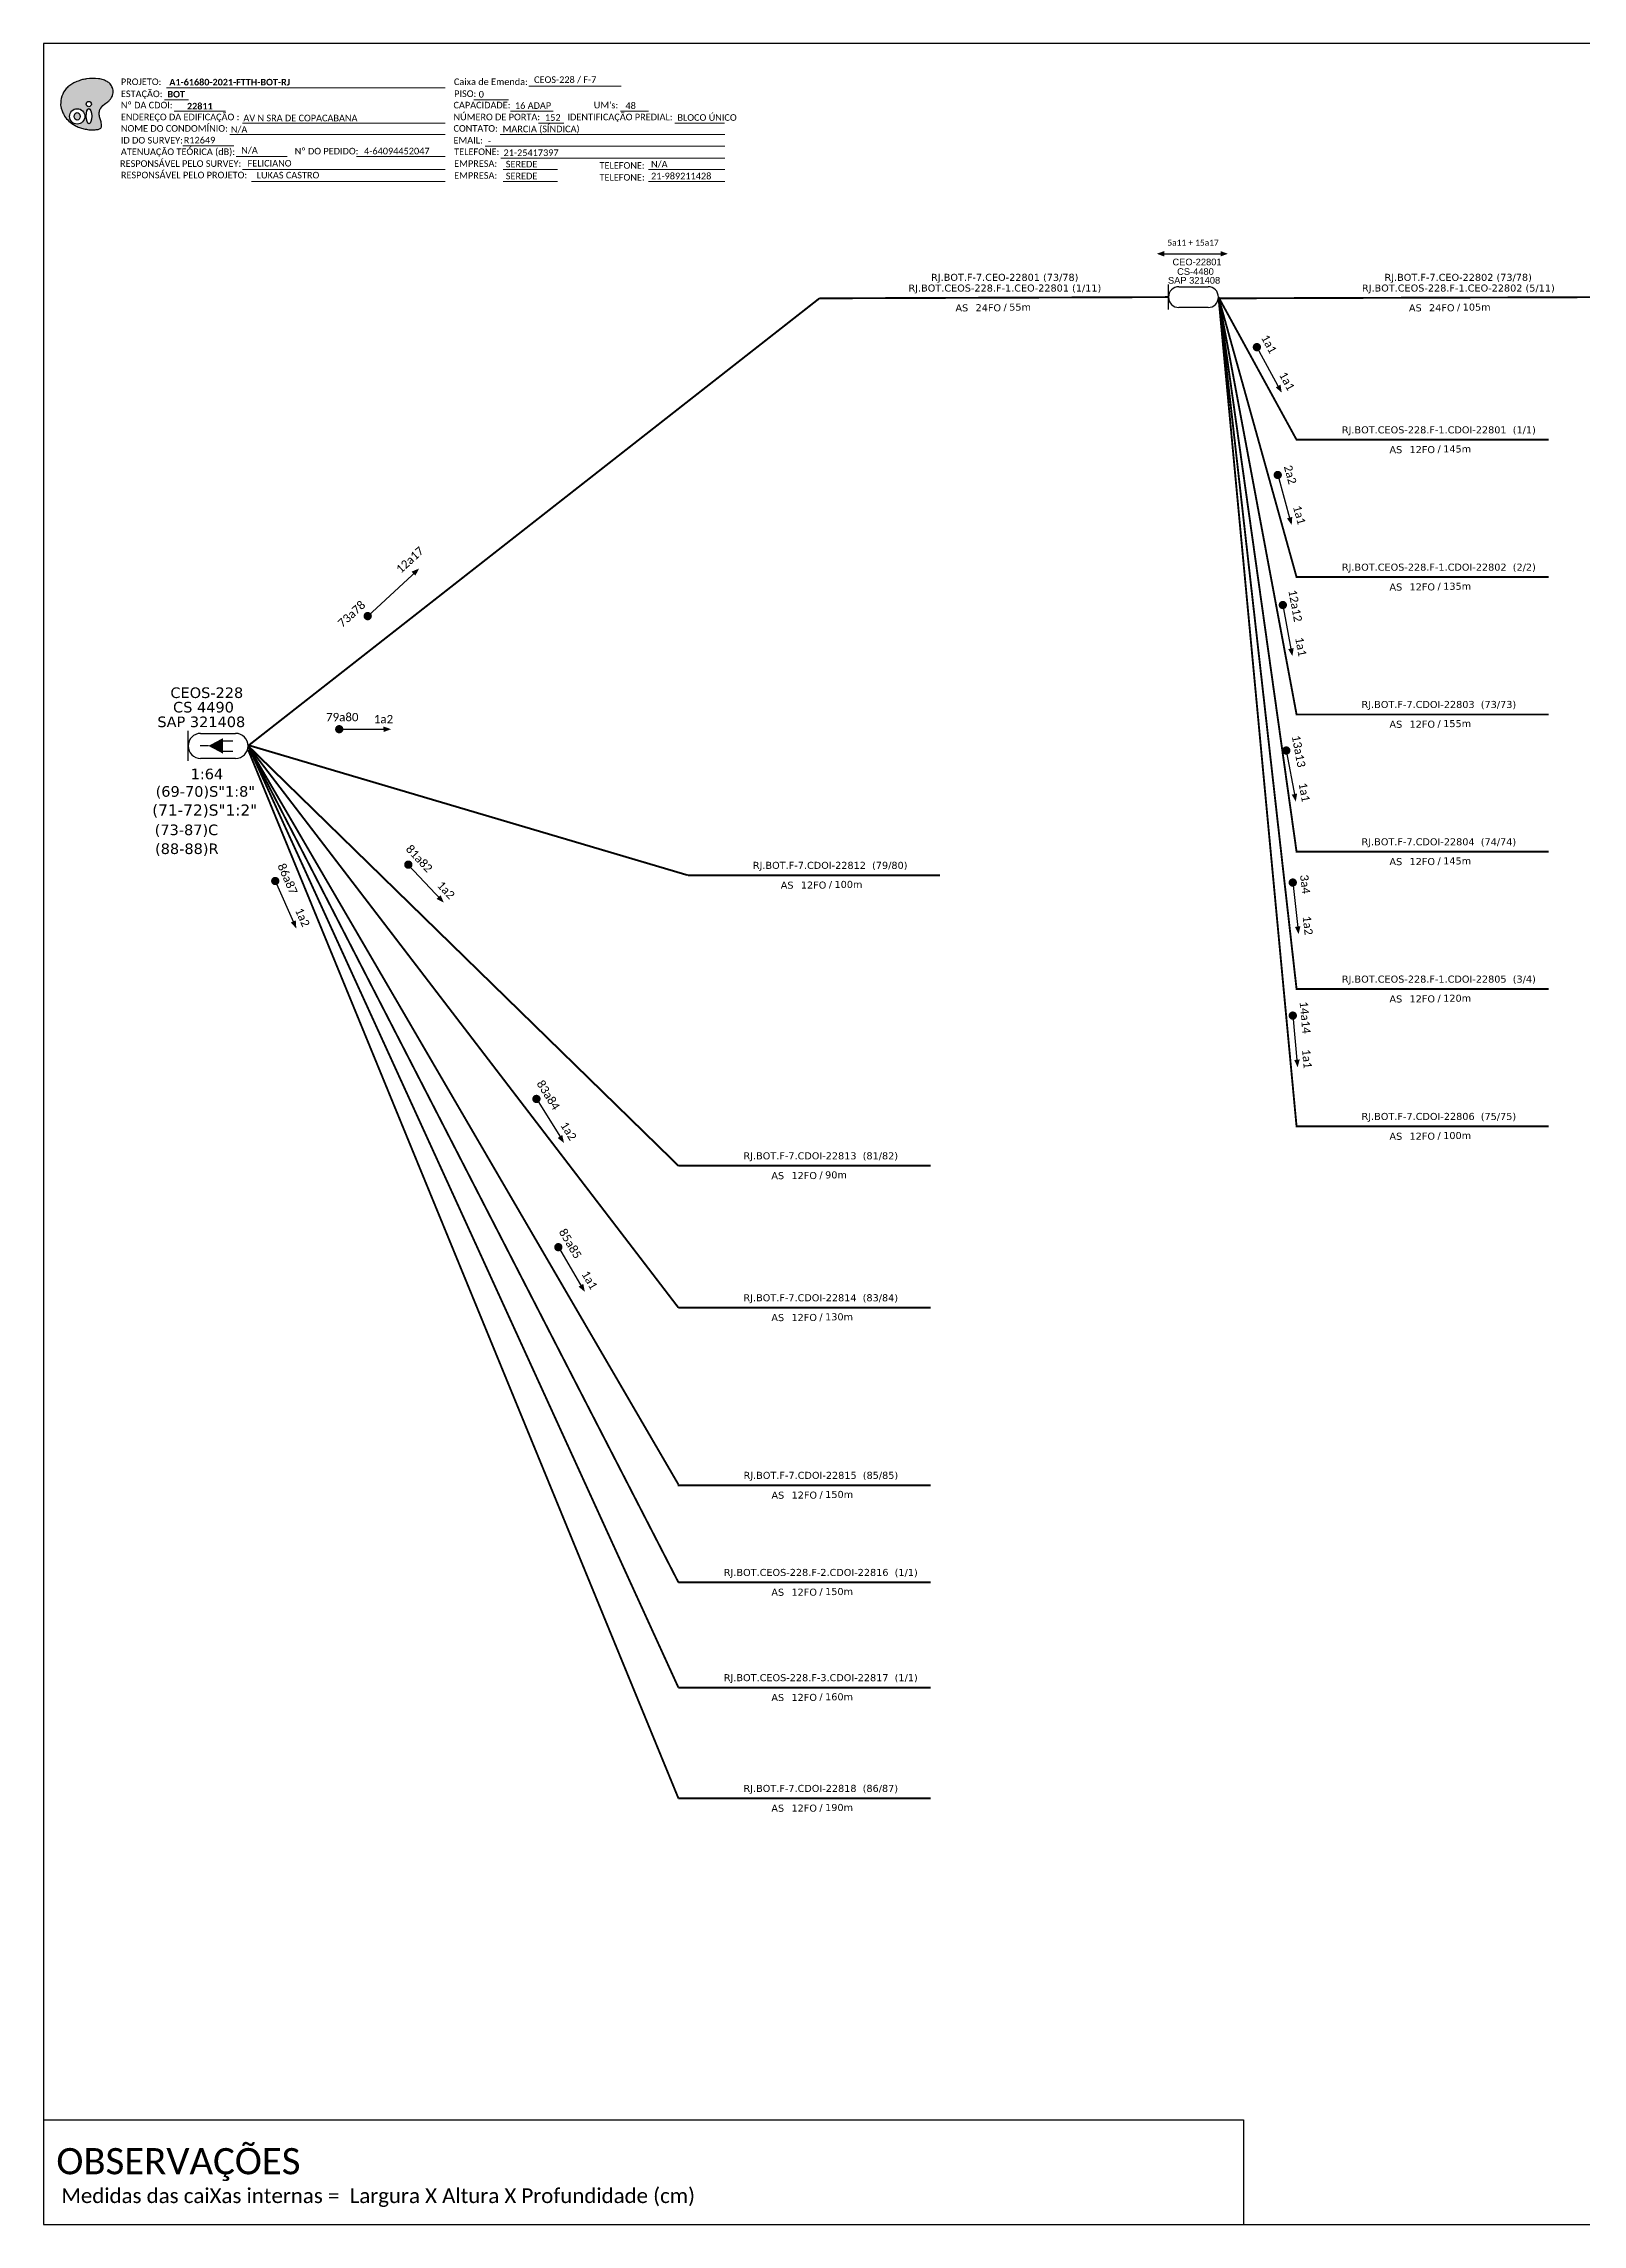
# Model space of a CAD drawing. Extents: x -89 to 1632, y 705 to 1299.
# Drawn here: x -89 to 330, y 705 to 1299 of the extents above; entities that cross this region are included whole.
import ezdxf
from ezdxf.enums import TextEntityAlignment as Align

# ---------------------------------------------------------------- set-up
doc = ezdxf.new("R2010")
doc.units = 0
for name, color, linetype, lineweight in [("20.0-LEGENDA DOS CDO'S", 1, 'Continuous', 0), ('20.2-CDO_POSTE', 1, 'Continuous', 5), ('40.1-ETIQUETAS', 1, 'Continuous', 20)]:
    doc.layers.add(name, color=color, linetype=linetype, lineweight=lineweight)
for name, color, linetype in [('20.4-CEOS', 1, 'Continuous'), ('CAP a instalar', 1, 'Continuous'), ('CD a instalar', 1, 'Continuous'), ('SETA', 7, 'Continuous')]:
    doc.layers.add(name, color=color, linetype=linetype)
doc.styles.add('ARIAL', font='arial.ttf')
doc.styles.add('siredit', font='verdana.ttf')
doc.styles.get("Standard").update_dxf_attribs({"font": 'arial.ttf'})
doc.styles.add('WMF-Calibri0', font='CALIBRI.TTF')
doc.styles.add('WMF-Calibri1', font='CALIBRIB.TTF')
doc.linetypes.add('FENCELINE1', pattern='A,0.25,-0.1,[133,ltypeshp.shx,S=0.1,R=0,X=-0.1,Y=0],-0.1,1', length=1.45)

# ---------------------------------------------------------------- blocks, each defined once
blk = doc.blocks.new('OI')
h = blk.add_hatch(color=40)
edge = h.paths.add_edge_path()
edge.add_spline(control_points=[(4.35, -0.67), (3.92, -0.99), (3.26, -1.5), (2.81, -2.59), (2.9, -3.5), (3.06, -4.27), (3.31, -4.85), (3.37, -5.39), (3.4, -5.88), (3.2, -6.4), (2.54, -6.61), (1.65, -6.63), (0.55, -6.67), (-0.56, -6.42), (-1.61, -6.14), (-2.77, -5.61), (-3.92, -4.77), (-4.89, -3.7), (-5.34, -2.65), (-5.6, -1.94), (-5.85, -0.96), (-5.71, 0.47), (-5.1, 2.02), (-4.14, 3.02), (-3.3, 3.61), (-2.37, 4.16), (-1.36, 4.44), (-0.56, 4.7), (0.79, 4.85), (2.24, 4.97), (3.79, 4.57), (4.67, 4.21), (5.44, 3.65), (5.76, 2.99), (6.03, 2.21), (6.01, 1.46), (5.72, 0.64), (5.31, 0.08), (4.88, -0.38), (4.51, -0.55), (4.35, -0.67)], knot_values=[0, 0, 0, 0, 1.60434, 2.417191, 3.427595, 4.282808, 4.776746, 5.304182, 5.888771, 6.258406, 6.858137, 7.79129, 8.986195, 10.124242, 11.187857, 12.242908, 13.953784, 15.414161, 16.515391, 17.349188, 17.675853, 19.552021, 21.515531, 22.568638, 23.63245, 24.621084, 25.782718, 26.745347, 27.142653, 29.870543, 31.004649, 31.921532, 32.709589, 33.801391, 34.042471, 35.192333, 35.971461, 36.628871, 37.254359, 37.836911, 37.836911, 37.836911, 37.836911], degree=3, periodic=0)
h.paths.add_polyline_path([(1.13, -0.87, -1), (-0.04, -0.87, -1)], flags=16)
edge = h.paths.add_edge_path(flags=16)
edge.add_ellipse((0.56, -3.59), major_axis=(-0.02, 1.71), ratio=0.361305, start_angle=0, end_angle=360)
h.paths.add_polyline_path([(-0.36, -3.62, -1), (-3.8, -3.62, -1)], flags=16)
edge = h.paths.add_edge_path(flags=0)
edge.add_ellipse((-2.08, -3.62), major_axis=(0, 0.885), ratio=0.758294, start_angle=0, end_angle=360)
at = {"color": 40}
for centre, radius in [((-2.08, -3.62), 1.72), ((0.54, -0.87), 0.587)]:
    blk.add_circle(centre, radius, dxfattribs=at)
blk.add_ellipse((-2.08, -3.62), major_axis=(0, 0.885), ratio=0.758294, start_param=-3.141592653589792, end_param=3.141592653589792, dxfattribs=at)
blk.add_ellipse((0.56, -3.59), major_axis=(-0.02, 1.71), ratio=0.361305, dxfattribs=at)
at = {"color": 40, "start_tangent": (-0.800898, -0.598801), "end_tangent": (-0.800898, -0.598801)}
blk.add_spline([(4.35, -0.67), (3.2, -1.78), (2.9, -2.54), (2.92, -3.55), (3.12, -4.38), (3.28, -4.85), (3.37, -5.37), (3.35, -5.95), (3.2, -6.29), (2.66, -6.55), (1.73, -6.63), (0.54, -6.62), (-0.58, -6.41), (-1.6, -6.11), (-2.56, -5.67), (-3.95, -4.67), (-4.89, -3.56), (-5.37, -2.56), (-5.64, -1.78), (-5.72, -1.46), (-5.63, 0.42), (-4.84, 2.22), (-4.13, 2.99), (-3.27, 3.62), (-2.4, 4.09), (-1.3, 4.47), (-0.37, 4.72), (0.02, 4.77), (2.75, 4.8), (3.85, 4.53), (4.69, 4.16), (5.31, 3.68), (5.85, 2.73), (5.93, 2.5), (5.94, 1.35), (5.67, 0.62), (5.29, 0.08), (4.84, -0.36), (4.35, -0.67)], degree=3, dxfattribs=at)
blk = doc.blocks.new('CARIMBO')
at = {"color": 7, "lineweight": 0}
for points in [[(35.66, -16.79), (111.64, -16.79)], [(134.48, -16.3), (159.61, -16.3)], [(35.15, -20.06), (41.7, -20.06)], [(37.81, -23.14), (51.75, -23.14)], [(119.43, -20.02), (128.92, -20.02)], [(129.48, -23.14), (141.1, -23.14)], [(159.42, -23.14), (167.09, -23.14)], [(52.97, -29.48), (111.64, -29.48)], [(56.38, -26.37), (111.64, -26.37)], [(126.6, -29.48), (187.83, -29.48)], [(137.07, -26.37), (144.01, -26.37)], [(174.24, -26.37), (187.8, -26.37)], [(40.13, -32.55), (54.07, -32.55)], [(54.67, -35.52), (68.61, -35.52)], [(122.56, -32.72), (187.83, -32.72)], [(56.38, -39.07), (111.64, -39.07)], [(126.84, -35.96), (187.83, -35.96)], [(127.45, -39.07), (142.25, -39.07)], [(167.06, -39.07), (187.83, -39.07)], [(58.87, -42.31), (111.64, -42.31)], [(127.45, -42.31), (142.25, -42.31)], [(167.06, -42.31), (187.83, -42.31)]]:
    blk.add_lwpolyline(points, dxfattribs=at)
at = {"color": 7, "xscale": 1.213923925163967, "yscale": 1.213923925163967, "zscale": 1.213923925163967, "rotation": 0.1532896023949059}
blk.add_blockref('OI', (13.86, -20.16), dxfattribs=at)
at = {"color": 7, "lineweight": 0, "style": 'WMF-Calibri0'}
for s, height, p in [('PROJETO:', 1.793, (23.26, -16.04)), ('ESTAÇÃO:', 1.793, (23.26, -19.32)), ('Caixa de Emenda:', 1.7927, (114.02, -16.04)), ('PISO:', 1.793, (114.09, -19.28)), ('ENDEREÇO DA EDIFICAÇÃO :', 1.7927, (23.26, -25.63)), ('Nº DA CDOI:', 1.7927, (23.26, -22.39)), ('CAPACIDADE:', 1.7927, (113.91, -22.39)), ('NÚMERO DE PORTA:', 1.7927, (113.91, -25.63)), ('IDENTIFICAÇÃO PREDIAL:', 1.7927, (144.99, -25.63)), ("UM's:", 1.793, (152.15, -22.39)), ('NOME DO CONDOMÍNIO:', 1.7927, (23.26, -28.74)), ('CONTATO:', 1.793, (113.91, -28.74)), ('ATENUAÇÃO TEÓRICA (dB):', 1.7927, (23.26, -35.09)), ('ID DO SURVEY:', 1.7927, (23.26, -31.97)), ('EMAIL:', 1.793, (113.91, -31.97)), ('TELEFONE:', 1.793, (114.09, -35.09)), ('RESPONSÁVEL PELO SURVEY:', 1.7927, (23.02, -38.32)), ('RESPONSÁVEL PELO PROJETO:', 1.7927, (23.26, -41.44)), ('EMPRESA:', 1.793, (114.09, -38.32)), ('EMPRESA:', 1.793, (114.09, -41.56)), ('TELEFONE:', 1.793, (153.7, -38.83)), ('TELEFONE:', 1.793, (153.7, -42.06))]:
    blk.add_text(s, height=height, dxfattribs=at).set_placement(p)
at = {"color": 7, "lineweight": 0, "flags": 8}
for tag, p, style in [('EST', (35.94, -19.41), 'WMF-Calibri1'), ('PROJ', (36.46, -16.13), 'WMF-Calibri1'), ('PISO_PTR', (120.78, -19.42), 'WMF-Calibri0'), ('CEOS-XX', (135.87, -15.46), 'WMF-Calibri0'), ('CAPAC.', (130.66, -22.52), 'WMF-Calibri0'), ("UC'S", (160.78, -22.54), 'WMF-Calibri0'), ('NOME_DO_COND.', (53.23, -29.02), 'WMF-Calibri0'), ('LOGRADOURO', (56.65, -25.91), 'WMF-Calibri0'), ('NOME_DO_CONTATO', (127.3, -28.89), 'WMF-Calibri0'), ('N°', (138.85, -25.77), 'WMF-Calibri0'), ('N°PREDIO', (174.94, -25.77), 'WMF-Calibri0'), ('_ID_', (40.39, -31.94), 'WMF-Calibri0'), ('O_POTEN', (56.06, -34.68), 'WMF-Calibri0'), ('EMAIL', (123.26, -32.12), 'WMF-Calibri0'), ('TELEFONE', (127.55, -35.36), 'WMF-Calibri0'), ('RES_SURVEY', (57.78, -38.23), 'WMF-Calibri0'), ('RES_PROJ', (60.27, -41.47), 'WMF-Calibri0'), ('EMP_RESP_SURVEY', (128.16, -38.47), 'WMF-Calibri0'), ('EMP_RESP_PROJ', (128.16, -41.71), 'WMF-Calibri0'), ('CONT_RESP_SURVEY', (167.76, -38.47), 'WMF-Calibri0'), ('CONT_RESP_PROJ', (167.76, -41.71), 'WMF-Calibri0')]:
    blk.add_attdef(tag, p, '', height=1.79, dxfattribs=dict(at, style=style))
at = {"color": 7, "lineweight": 0, "style": 'WMF-Calibri1', "flags": 8}
blk.add_attdef("N° CDO'S", text='', height=1.79, dxfattribs=at).set_placement((44.78, -22.68), align=Align.CENTER)
blk = doc.blocks.new('ETIQUETA_RS5F')
at = {"layer": '40.1-ETIQUETAS', "color": 0, "style": 'siredit'}
blk.add_text('/', height=1.5, dxfattribs=at).set_placement((1.58, -1.95), align=Align.MIDDLE_RIGHT)
for tag, p in [('ETIQUETA_R_PRIMARIA', (1.21, 4.1)), ('ETIQUETA_R_SECUNDARIA', (1.21, 2.1)), ('F_ATIVAS/F_MORTAS', (1.14, -4.24))]:
    blk.add_attdef(tag, text='', height=1.5, dxfattribs=at).set_placement(p, align=Align.MIDDLE_CENTER)
for tag, p in [('TIPO_CABO', (-6.58, -2.12)), ('CAP_CABO', (0.4, -2.09))]:
    blk.add_attdef(tag, text='', height=1.5, dxfattribs=at).set_placement(p, align=Align.MIDDLE_RIGHT)
blk.add_attdef('METROS', text='', height=1.5, dxfattribs=at).set_placement((2.14, -1.95), align=Align.MIDDLE_LEFT)
for tag, p in [('FUSÃO_1', (0.85, -8.39)), ('FUSÃO_2', (0.85, -10.6)), ('FUSÃO_3', (0.85, -12.93)), ('FUSÃO_4', (0.85, -15.14)), ('FUSÃO_5', (0.85, -17.16))]:
    blk.add_attdef(tag, text='', height=1.5, dxfattribs=at).set_placement(p, align=Align.CENTER)
blk = doc.blocks.new('CEOS_RP_CT_DRT')
at = {"layer": '20.4-CEOS', "color": 0}
for p, q in [((-4.54, 1.19), (-1.19, 1.19)), ((-1.19, -1.19), (-4.54, -1.19))]:
    blk.add_line(p, q, dxfattribs=at)
for points in [[(-5.73, -1.43), (-5.73, 1.44)], [(-3.79, 0), (-4.59, 0)], [(-2.47, 0.48), (-1.45, 0.48)], [(-2.47, -0.52), (-1.45, -0.52)]]:
    blk.add_lwpolyline(points, dxfattribs=at)
blk.add_lwpolyline([(-3.79, 0, 0, 1.47, 0), (-2.41, 0, 1.47, 1.47, 0)], format="xyseb", dxfattribs=at)
for centre, start, end in [((-4.54, 0), 90, 270), ((-1.19, 0), 270, 90)]:
    blk.add_arc(centre, 1.19, start, end, dxfattribs=at)
at = {"layer": '20.4-CEOS', "color": 7, "style": 'siredit'}
for tag, p in [('Nº_DA_CEOS', (-2.86, 5.6)), ('LOCAL', (-2.86, 4.24)), ('SAP', (-2.86, 2.78)), ('RACIO_SPLITAGEM', (-2.86, -1.88)), ('FIBRAS_SPLITTER', (-2.86, -3.58)), ('FIBRAS_TOP_C', (-2.86, -5.08)), ('RESERVA_FINAIS', (-2.86, -6.39))]:
    blk.add_attdef(tag, text='', height=1.01, dxfattribs=at).set_placement(p, align=Align.TOP_CENTER)
blk = doc.blocks.new('*U83')
at = {"layer": '20.4-CEOS', "color": 7, "style": 'siredit'}
blk.add_attdef('FIBRAS_SPLITTER', (0, 0), '', height=1.01, dxfattribs=at)
for tag, p, flags in [('ID_ATIVIDADE', (0, -1.48), 3), ('FATOR', (0, -2.79), 1), ('QTDE', (0, -4.11), 1), ('FID', (0, -5.42), 1)]:
    blk.add_attdef(tag, p, '', height=1.01, dxfattribs=dict(at, flags=flags))
blk = doc.blocks.new('CDOE-TEXTO PADRÃO')
at = {"layer": "20.0-LEGENDA DOS CDO'S", "color": 0, "style": 'ARIAL'}
for tag, p in [('CDO_N', (0.49, 7.39)), ('CORDOALHA', (0.5, 4.33)), ('SAP', (0.51, 1.67)), ('SPLITER_1', (0.59, -0.91)), ('SPLITER_2', (0.6, -3.55)), ('(XX-XX_F)S', (0.54, -8.29)), ('(XX-XX_L)S', (0.55, -10.83)), ('UMS', (0.55, -13.15))]:
    blk.add_attdef(tag, p, '', height=1.7, rotation=0.118, dxfattribs=at)
blk.add_attdef('FIBRAS_UTILIZADAS', text='', height=1.7, rotation=0.118, dxfattribs=at).set_placement((19.77, 7.43), align=Align.CENTER)
blk = doc.blocks.new('CEO')
at = {"layer": '20.4-CEOS', "color": 0}
for p, q in [((33949.46, 58973.81), (33949.46, 58980.64)), ((33952.29, 58980.06), (33960.24, 58980.06)), ((33960.24, 58974.39), (33952.29, 58974.39))]:
    blk.add_line(p, q, dxfattribs=at)
for centre, start, end in [((33952.29, 58977.22), 90, 270), ((33960.24, 58977.22), 270, 90)]:
    blk.add_arc(centre, 2.83, start, end, dxfattribs=at)
at = {"layer": '20.4-CEOS', "color": 7, "style": 'siredit'}
for tag, p in [('Nº_DA_CEOS', (33956.27, 58990.52)), ('LOCAL', (33956.27, 58987.31)), ('SAP', (33956.27, 58983.82)), ('RACIO_SPLITAGEM', (33956.27, 58972.74)), ('FIBRAS_SPLITTER', (33956.27, 58968.71)), ('RESERVA_FINAIS', (33956.27, 58962.02)), ('FIBRAS_TOP_C', (33956.27, 58965.14))]:
    blk.add_attdef(tag, text='', height=2.4, dxfattribs=at).set_placement(p, align=Align.TOP_CENTER)

msp = doc.modelspace()

# ---------------------------------------------------------------- linework, layer by layer
msp.add_lwpolyline([(-89.32, 705.02), (749.25, 705.02), (749.25, 1299.02), (-89.32, 1299.02), (-89.32, 705.02)])
at = {"color": 7, "lineweight": 0}
msp.add_lwpolyline([(-4.01, 1268.26), (20.14, 1268.26)], dxfattribs=at)
at = {"color": 7, "const_width": 1.13}
for points in [[(241.09, 1216.84, 1), (241.64, 1215.85, 1)], [(246.9, 1182.07, 1), (247.21, 1180.98, 1)], [(248.33, 1146.66, 1), (248.54, 1145.55, 1)], [(-1.4, 1142.7, 1), (-0.57, 1143.48, 1)], [(-9.3, 1112.28, 1), (-8.17, 1112.28, 1)], [(249.28, 1107.03, 1), (249.49, 1105.92, 1)], [(9.7, 1075.79, 1), (10.48, 1074.97, 1)], [(-26.41, 1071.45, 1), (-25.95, 1070.42, 1)], [(251.08, 1071.07, 1), (251.21, 1069.95, 1)], [(251.1, 1034.83, 1), (251.21, 1033.71, 1)], [(44.71, 1012.05, 1), (45.31, 1011.09, 1)], [(50.69, 971.68, 1), (51.27, 970.71, 1)]]:
    msp.add_lwpolyline(points, format="xyb", close=True, dxfattribs=at)
at = {"color": 7}
msp.add_lwpolyline([(-89.24, 733.5), (237.71, 733.5), (237.71, 705.02)], dxfattribs=at)
at = {"layer": 'CAP a instalar', "color": 7, "linetype": 'FENCELINE1', "ltscale": 5, "const_width": 0.513}
for points in [[(-33.58, 1107.75), (122.13, 1229.64)], [(122.13, 1229.64), (217.28, 1229.98)], [(230.9, 1229.64), (340.05, 1229.98)], [(86.28, 1072.5), (-33.73, 1108)], [(-33.58, 1107.75), (83.71, 906.55)], [(-33.58, 1107.75), (83.71, 954.71)], [(-33.58, 1107.75), (83.71, 993.37)], [(-33.58, 1106.68), (83.71, 821.07)], [(155, 1072.5), (86.28, 1072.5)], [(152.44, 993.37), (83.71, 993.37)], [(152.44, 954.71), (83.71, 954.71)], [(152.47, 906.33), (83.75, 906.33), (83.71, 906.55)], [(152.44, 821.07), (83.71, 821.07)]]:
    msp.add_lwpolyline(points, dxfattribs=at)
at = {"layer": 'CAP a instalar', "color": 7, "linetype": 'FENCELINE1', "ltscale": 5.3, "const_width": 0.513}
for points in [[(320.9, 1004.1), (252.18, 1004.1), (230.9, 1229.98)], [(320.9, 1078.9), (252.18, 1078.9), (230.9, 1229.98)], [(320.9, 1116.3), (252.18, 1116.3), (230.9, 1229.98)], [(83.71, 821.07), (83.71, 821.07)]]:
    msp.add_lwpolyline(points, dxfattribs=at)
at = {"layer": 'CD a instalar', "color": 7, "linetype": 'FENCELINE1', "ltscale": 5, "const_width": 0.513}
for points in [[(320.9, 1191.12), (252.18, 1191.12), (230.9, 1229.99)], [(320.9, 1041.5), (252.18, 1041.5), (230.9, 1229.98)], [(320.9, 1153.71), (252.18, 1153.71), (230.9, 1229.98)], [(-33.58, 1107.75), (83.71, 851.23)], [(-33.58, 1107.75), (83.71, 879.89)], [(152.44, 879.89), (83.71, 879.89)], [(152.44, 851.23), (83.71, 851.23)]]:
    msp.add_lwpolyline(points, dxfattribs=at)
at = {"layer": 'SETA', "color": 7}
for points in [[(215.34, 1241.76), (232.22, 1241.76)], [(241.36, 1216.35), (247.66, 1204.81)], [(247.06, 1181.53), (250.57, 1168.86)], [(-0.98, 1143.09), (12.29, 1155.37)], [(248.44, 1146.1), (250.84, 1133.18)], [(-8.74, 1112.28), (4.41, 1112.27)], [(249.38, 1106.47), (251.79, 1093.55)], [(10.09, 1075.38), (19.08, 1065.78)], [(-26.18, 1070.94), (-20.84, 1058.93)], [(251.14, 1070.51), (252.61, 1057.45)], [(251.16, 1034.27), (252.38, 1021.18)], [(45.01, 1011.57), (51.99, 1000.43)], [(50.98, 971.2), (57.68, 959.89)]]:
    msp.add_lwpolyline(points, dxfattribs=at)
for points in [[(216.1, 1242.51), (214.09, 1241.78), (216.1, 1241.04)], [(231.46, 1242.51), (233.47, 1241.78), (231.46, 1241.04)], [(247.8, 1206.12), (248.15, 1203.94), (246.49, 1205.39)], [(251.01, 1170.11), (250.85, 1167.91), (249.56, 1169.7)], [(10.98, 1155.19), (13.01, 1156.05), (12.01, 1154.09)], [(251.39, 1134.38), (251.04, 1132.21), (249.91, 1134.1)], [(3.32, 1113.02), (5.4, 1112.28), (3.33, 1111.51)], [(252.33, 1094.75), (251.98, 1092.57), (250.85, 1094.47)], [(18.89, 1067.09), (19.76, 1065.07), (17.79, 1066.05)], [(-20.59, 1060.22), (-20.43, 1058.03), (-21.97, 1059.6)], [(253.23, 1058.61), (252.73, 1056.46), (251.74, 1058.43)], [(253.03, 1022.33), (252.48, 1020.19), (251.53, 1022.18)], [(52.05, 1001.75), (52.52, 999.59), (50.78, 1000.94)], [(57.78, 961.21), (58.2, 959.04), (56.49, 960.43)]]:
    msp.add_solid(points, dxfattribs=at)

# ---------------------------------------------------------------- block references
ref = msp.add_blockref('CARIMBO', (-91.51, 1303.77))
ref.add_attrib('PROJ', 'A1-61680-2021-FTTH-BOT-RJ', (-55.05, 1287.63), dxfattribs={"color": 7, "lineweight": 0, "height": 1.7927, "style": 'WMF-Calibri1'})
ref.add_attrib('EST', 'BOT', (-55.57, 1284.35), dxfattribs={"color": 7, "lineweight": 0, "height": 1.793, "style": 'WMF-Calibri1'})
ref.add_attrib("N° CDO'S", '22811', dxfattribs={"color": 7, "lineweight": 0, "height": 1.793, "style": 'WMF-Calibri1'}).set_placement((-46.73, 1281.09), align=Align.CENTER)
ref.add_attrib('LOGRADOURO', 'AV N SRA DE COPACABANA', (-34.86, 1277.86), dxfattribs={"color": 7, "lineweight": 0, "height": 1.7927, "style": 'WMF-Calibri0'})
ref.add_attrib('NOME_DO_COND.', 'N/A', (-38.28, 1274.74), dxfattribs={"color": 7, "lineweight": 0, "height": 1.793, "style": 'WMF-Calibri0'})
ref.add_attrib('_ID_', 'R12649', (-51.11, 1271.83), dxfattribs={"color": 7, "lineweight": 0, "height": 1.793, "style": 'WMF-Calibri0'})
ref.add_attrib('O_POTEN', 'N/A', (-35.45, 1269.09), dxfattribs={"color": 7, "lineweight": 0, "height": 1.793, "style": 'WMF-Calibri0'})
ref.add_attrib('RES_SURVEY', 'FELICIANO', (-33.73, 1265.54), dxfattribs={"color": 7, "lineweight": 0, "height": 1.793, "style": 'WMF-Calibri0'})
ref.add_attrib('RES_PROJ', 'LUKAS CASTRO', (-31.24, 1262.3), dxfattribs={"color": 7, "lineweight": 0, "height": 1.7927, "style": 'WMF-Calibri0'})
ref.add_attrib('CEOS-XX', 'CEOS-228 / F-7', (44.36, 1288.31), dxfattribs={"color": 7, "lineweight": 0, "height": 1.7927, "style": 'WMF-Calibri0'})
ref.add_attrib('CAPAC.', '16 ADAP', (39.15, 1281.25), dxfattribs={"color": 7, "lineweight": 0, "height": 1.793, "style": 'WMF-Calibri0'})
ref.add_attrib("UC'S", '48', (69.27, 1281.23), dxfattribs={"color": 7, "lineweight": 0, "height": 1.793, "style": 'WMF-Calibri0'})
ref.add_attrib('PISO_PTR', '0', (29.28, 1284.34), dxfattribs={"color": 7, "lineweight": 0, "height": 1.79, "style": 'WMF-Calibri0'})
ref.add_attrib('N°', '152', (47.34, 1278), dxfattribs={"color": 7, "lineweight": 0, "height": 1.793, "style": 'WMF-Calibri0'})
ref.add_attrib('N°PREDIO', 'BLOCO ÚNICO', (83.43, 1278), dxfattribs={"color": 7, "lineweight": 0, "height": 1.7927, "style": 'WMF-Calibri0'})
ref.add_attrib('NOME_DO_CONTATO', 'MARCIA (SÍNDICA)', (35.79, 1274.88), dxfattribs={"color": 7, "lineweight": 0, "height": 1.7927, "style": 'WMF-Calibri0'})
ref.add_attrib('EMAIL', '-', (31.75, 1271.65), dxfattribs={"color": 7, "lineweight": 0, "height": 1.79, "style": 'WMF-Calibri0'})
ref.add_attrib('TELEFONE', '21-25417397', (36.04, 1268.41), dxfattribs={"color": 7, "lineweight": 0, "height": 1.7927, "style": 'WMF-Calibri0'})
ref.add_attrib('EMP_RESP_SURVEY', 'SEREDE', (36.65, 1265.3), dxfattribs={"color": 7, "lineweight": 0, "height": 1.793, "style": 'WMF-Calibri0'})
ref.add_attrib('EMP_RESP_PROJ', 'SEREDE', (36.65, 1262.06), dxfattribs={"color": 7, "lineweight": 0, "height": 1.793, "style": 'WMF-Calibri0'})
ref.add_attrib('CONT_RESP_SURVEY', 'N/A', (76.25, 1265.3), dxfattribs={"color": 7, "lineweight": 0, "height": 1.793, "style": 'WMF-Calibri0'})
ref.add_attrib('CONT_RESP_PROJ', '21-989211428', (76.25, 1262.06), dxfattribs={"color": 7, "lineweight": 0, "height": 1.7927, "style": 'WMF-Calibri0'})
at = {"color": 7}
msp.add_blockref('CEO', (-33732.18, -57747.24), dxfattribs=at)
at = {"layer": '20.2-CDO_POSTE', "color": 7}
ref = msp.add_blockref('CDOE-TEXTO PADRÃO', (218.24, 1233.28), dxfattribs=dict(at, xscale=1.067418450900318, yscale=1.067418450900318, zscale=1.067418450900318))
ref.add_attrib('CDO_N', 'CEO-22801', (218.36, 1238.62), dxfattribs={"layer": "20.0-LEGENDA DOS CDO'S", "color": 0, "height": 1.814, "rotation": 0.11799, "style": 'ARIAL'})
ref.add_attrib('CORDOALHA', 'CS-4480', (219.63, 1236.03), dxfattribs={"layer": "20.0-LEGENDA DOS CDO'S", "color": 0, "height": 1.814, "rotation": 0.11799, "style": 'ARIAL'})
ref.add_attrib('SAP', 'SAP 321408', (217.13, 1233.62), dxfattribs={"layer": "20.0-LEGENDA DOS CDO'S", "color": 0, "height": 1.814, "rotation": 0.11799, "style": 'ARIAL'})
at = {"layer": '20.4-CEOS', "color": 7}
ref = msp.add_blockref('CEOS_RP_CT_DRT', (-33.58, 1107.74), dxfattribs=dict(at, xscale=2.853398852348328, yscale=2.853398852348328, zscale=2.853398852348328))
ref.add_attrib('Nº_DA_CEOS', 'CEOS-228', dxfattribs={"color": 7, "height": 2.881, "style": 'siredit'}).set_placement((-44.83, 1123.66), align=Align.TOP_CENTER)
ref.add_attrib('LOCAL', 'CS 4490', dxfattribs={"color": 7, "height": 2.881, "style": 'siredit'}).set_placement((-45.74, 1119.73), align=Align.TOP_CENTER)
ref.add_attrib('SAP', 'SAP 321408', dxfattribs={"color": 7, "height": 2.881, "style": 'siredit'}).set_placement((-46.33, 1115.73), align=Align.TOP_CENTER)
ref.add_attrib('RACIO_SPLITAGEM', '1:64', dxfattribs={"color": 7, "height": 2.881, "style": 'siredit'}).set_placement((-44.8, 1101.53), align=Align.TOP_CENTER)
ref.add_attrib('FIBRAS_SPLITTER', '(69-70)S"1:8"', dxfattribs={"color": 7, "height": 2.881, "style": 'siredit'}).set_placement((-45.24, 1096.77), align=Align.TOP_CENTER)
ref.add_attrib('FIBRAS_TOP_C', '(73-87)C', dxfattribs={"color": 7, "height": 2.881, "style": 'siredit'}).set_placement((-50.37, 1086.31), align=Align.TOP_CENTER)
ref.add_attrib('RESERVA_FINAIS', '(88-88)R', dxfattribs={"color": 7, "height": 2.881, "style": 'siredit'}).set_placement((-50.28, 1081.16), align=Align.TOP_CENTER)
at = {"layer": '20.4-CEOS', "color": 7, "lineweight": 0, "xscale": 3.01711355427842, "yscale": 3.01711355427842, "zscale": 3.01711355427842, "rotation": 359.9796179511374}
msp.add_blockref('*U83', (-59.72, 1088.74), dxfattribs=at).add_auto_attribs({'FIBRAS_SPLITTER': '(71-72)S"1:2"'})
at = {"layer": '40.1-ETIQUETAS', "color": 7}
ref = msp.add_blockref('ETIQUETA_RS5F', (171.17, 1229.76), dxfattribs=dict(at, xscale=1.280902120836367, yscale=1.280902120836367, zscale=1.280902120836367))
ref.add_attrib('ETIQUETA_R_PRIMARIA', 'RJ.BOT.F-7.CEO-22801 (73/78)', dxfattribs={"color": 0, "height": 1.9214, "style": 'siredit'}).set_placement((172.64, 1235.36), align=Align.MIDDLE_CENTER)
ref.add_attrib('ETIQUETA_R_SECUNDARIA', 'RJ.BOT.CEOS-228.F-1.CEO-22801 (1/11)', dxfattribs={"color": 0, "height": 1.9214, "style": 'siredit'}).set_placement((172.68, 1232.45), align=Align.MIDDLE_CENTER)
ref.add_attrib('TIPO_CABO', 'AS', dxfattribs={"color": 0, "height": 1.921, "style": 'siredit'}).set_placement((162.69, 1227.05), align=Align.MIDDLE_RIGHT)
ref.add_attrib('CAP_CABO', '24FO', dxfattribs={"color": 0, "height": 1.921, "style": 'siredit'}).set_placement((171.64, 1227.08), align=Align.MIDDLE_RIGHT)
ref.add_attrib('METROS', '55m', dxfattribs={"color": 0, "height": 1.921, "style": 'siredit'}).set_placement((173.87, 1227.26), align=Align.MIDDLE_LEFT)
ref = msp.add_blockref('ETIQUETA_RS5F', (294.76, 1229.76), dxfattribs=dict(at, xscale=1.280902120836367, yscale=1.280902120836367, zscale=1.280902120836367))
ref.add_attrib('ETIQUETA_R_PRIMARIA', 'RJ.BOT.F-7.CEO-22802 (73/78)', dxfattribs={"color": 0, "height": 1.9214, "style": 'siredit'}).set_placement((296.23, 1235.36), align=Align.MIDDLE_CENTER)
ref.add_attrib('ETIQUETA_R_SECUNDARIA', 'RJ.BOT.CEOS-228.F-1.CEO-22802 (5/11)', dxfattribs={"color": 0, "height": 1.9214, "style": 'siredit'}).set_placement((296.27, 1232.45), align=Align.MIDDLE_CENTER)
ref.add_attrib('TIPO_CABO', 'AS', dxfattribs={"color": 0, "height": 1.921, "style": 'siredit'}).set_placement((286.28, 1227.05), align=Align.MIDDLE_RIGHT)
ref.add_attrib('CAP_CABO', '24FO', dxfattribs={"color": 0, "height": 1.921, "style": 'siredit'}).set_placement((295.23, 1227.08), align=Align.MIDDLE_RIGHT)
ref.add_attrib('METROS', '105m', dxfattribs={"color": 0, "height": 1.921, "style": 'siredit'}).set_placement((297.46, 1227.26), align=Align.MIDDLE_LEFT)
at = {"layer": 'CAP a instalar', "color": 7, "linetype": 'FENCELINE1', "ltscale": 5.3}
ref = msp.add_blockref('ETIQUETA_RS5F', (289.45, 1116.33), dxfattribs=dict(at, xscale=1.280902120837365, yscale=1.280902120837365, zscale=1.280902120837365))
ref.add_attrib('ETIQUETA_R_SECUNDARIA', 'RJ.BOT.F-7.CDOI-22803  (73/73)', dxfattribs={"layer": '40.1-ETIQUETAS', "color": 0, "height": 1.9214, "style": 'siredit'}).set_placement((290.96, 1119.02), align=Align.MIDDLE_CENTER)
ref.add_attrib('TIPO_CABO', 'AS', dxfattribs={"layer": '40.1-ETIQUETAS', "color": 0, "height": 1.921, "style": 'siredit'}).set_placement((280.97, 1113.62), align=Align.MIDDLE_RIGHT)
ref.add_attrib('CAP_CABO', '12FO', dxfattribs={"layer": '40.1-ETIQUETAS', "color": 0, "height": 1.921, "style": 'siredit'}).set_placement((289.92, 1113.65), align=Align.MIDDLE_RIGHT)
ref.add_attrib('METROS', '155m', dxfattribs={"layer": '40.1-ETIQUETAS', "color": 0, "height": 1.921, "style": 'siredit'}).set_placement((292.15, 1113.82), align=Align.MIDDLE_LEFT)
ref = msp.add_blockref('ETIQUETA_RS5F', (289.45, 1078.92), dxfattribs=dict(at, xscale=1.280902120837365, yscale=1.280902120837365, zscale=1.280902120837365))
ref.add_attrib('ETIQUETA_R_SECUNDARIA', 'RJ.BOT.F-7.CDOI-22804  (74/74)', dxfattribs={"layer": '40.1-ETIQUETAS', "color": 0, "height": 1.9214, "style": 'siredit'}).set_placement((290.96, 1081.61), align=Align.MIDDLE_CENTER)
ref.add_attrib('TIPO_CABO', 'AS', dxfattribs={"layer": '40.1-ETIQUETAS', "color": 0, "height": 1.921, "style": 'siredit'}).set_placement((280.97, 1076.21), align=Align.MIDDLE_RIGHT)
ref.add_attrib('CAP_CABO', '12FO', dxfattribs={"layer": '40.1-ETIQUETAS', "color": 0, "height": 1.921, "style": 'siredit'}).set_placement((289.92, 1076.24), align=Align.MIDDLE_RIGHT)
ref.add_attrib('METROS', '145m', dxfattribs={"layer": '40.1-ETIQUETAS', "color": 0, "height": 1.921, "style": 'siredit'}).set_placement((292.15, 1076.41), align=Align.MIDDLE_LEFT)
ref = msp.add_blockref('ETIQUETA_RS5F', (123.55, 1072.51), dxfattribs=dict(at, xscale=1.280902120837365, yscale=1.280902120837365, zscale=1.280902120837365))
ref.add_attrib('ETIQUETA_R_SECUNDARIA', 'RJ.BOT.F-7.CDOI-22812  (79/80)', dxfattribs={"layer": '40.1-ETIQUETAS', "color": 0, "height": 1.9214, "style": 'siredit'}).set_placement((125.06, 1075.2), align=Align.MIDDLE_CENTER)
ref.add_attrib('TIPO_CABO', 'AS', dxfattribs={"layer": '40.1-ETIQUETAS', "color": 0, "height": 1.921, "style": 'siredit'}).set_placement((115.07, 1069.8), align=Align.MIDDLE_RIGHT)
ref.add_attrib('CAP_CABO', '12FO', dxfattribs={"layer": '40.1-ETIQUETAS', "color": 0, "height": 1.921, "style": 'siredit'}).set_placement((124.02, 1069.83), align=Align.MIDDLE_RIGHT)
ref.add_attrib('METROS', '100m', dxfattribs={"layer": '40.1-ETIQUETAS', "color": 0, "height": 1.921, "style": 'siredit'}).set_placement((126.25, 1070.01), align=Align.MIDDLE_LEFT)
ref = msp.add_blockref('ETIQUETA_RS5F', (289.45, 1004.11), dxfattribs=dict(at, xscale=1.280902120837365, yscale=1.280902120837365, zscale=1.280902120837365))
ref.add_attrib('ETIQUETA_R_SECUNDARIA', 'RJ.BOT.F-7.CDOI-22806  (75/75)', dxfattribs={"layer": '40.1-ETIQUETAS', "color": 0, "height": 1.9214, "style": 'siredit'}).set_placement((290.96, 1006.81), align=Align.MIDDLE_CENTER)
ref.add_attrib('TIPO_CABO', 'AS', dxfattribs={"layer": '40.1-ETIQUETAS', "color": 0, "height": 1.921, "style": 'siredit'}).set_placement((280.97, 1001.4), align=Align.MIDDLE_RIGHT)
ref.add_attrib('CAP_CABO', '12FO', dxfattribs={"layer": '40.1-ETIQUETAS', "color": 0, "height": 1.921, "style": 'siredit'}).set_placement((289.92, 1001.43), align=Align.MIDDLE_RIGHT)
ref.add_attrib('METROS', '100m', dxfattribs={"layer": '40.1-ETIQUETAS', "color": 0, "height": 1.921, "style": 'siredit'}).set_placement((292.15, 1001.61), align=Align.MIDDLE_LEFT)
ref = msp.add_blockref('ETIQUETA_RS5F', (120.99, 993.39), dxfattribs=dict(at, xscale=1.280902120837365, yscale=1.280902120837365, zscale=1.280902120837365))
ref.add_attrib('ETIQUETA_R_SECUNDARIA', 'RJ.BOT.F-7.CDOI-22813  (81/82)', dxfattribs={"layer": '40.1-ETIQUETAS', "color": 0, "height": 1.9214, "style": 'siredit'}).set_placement((122.5, 996.08), align=Align.MIDDLE_CENTER)
ref.add_attrib('TIPO_CABO', 'AS', dxfattribs={"layer": '40.1-ETIQUETAS', "color": 0, "height": 1.921, "style": 'siredit'}).set_placement((112.51, 990.68), align=Align.MIDDLE_RIGHT)
ref.add_attrib('CAP_CABO', '12FO', dxfattribs={"layer": '40.1-ETIQUETAS', "color": 0, "height": 1.921, "style": 'siredit'}).set_placement((121.46, 990.71), align=Align.MIDDLE_RIGHT)
ref.add_attrib('METROS', '90m', dxfattribs={"layer": '40.1-ETIQUETAS', "color": 0, "height": 1.921, "style": 'siredit'}).set_placement((123.69, 990.89), align=Align.MIDDLE_LEFT)
ref = msp.add_blockref('ETIQUETA_RS5F', (120.99, 954.73), dxfattribs=dict(at, xscale=1.280902120837365, yscale=1.280902120837365, zscale=1.280902120837365))
ref.add_attrib('ETIQUETA_R_SECUNDARIA', 'RJ.BOT.F-7.CDOI-22814  (83/84)', dxfattribs={"layer": '40.1-ETIQUETAS', "color": 0, "height": 1.9214, "style": 'siredit'}).set_placement((122.5, 957.42), align=Align.MIDDLE_CENTER)
ref.add_attrib('TIPO_CABO', 'AS', dxfattribs={"layer": '40.1-ETIQUETAS', "color": 0, "height": 1.921, "style": 'siredit'}).set_placement((112.51, 952.02), align=Align.MIDDLE_RIGHT)
ref.add_attrib('CAP_CABO', '12FO', dxfattribs={"layer": '40.1-ETIQUETAS', "color": 0, "height": 1.921, "style": 'siredit'}).set_placement((121.46, 952.05), align=Align.MIDDLE_RIGHT)
ref.add_attrib('METROS', '130m', dxfattribs={"layer": '40.1-ETIQUETAS', "color": 0, "height": 1.921, "style": 'siredit'}).set_placement((123.69, 952.23), align=Align.MIDDLE_LEFT)
ref = msp.add_blockref('ETIQUETA_RS5F', (121.02, 906.35), dxfattribs=dict(at, xscale=1.280902120837365, yscale=1.280902120837365, zscale=1.280902120837365))
ref.add_attrib('ETIQUETA_R_SECUNDARIA', 'RJ.BOT.F-7.CDOI-22815  (85/85)', dxfattribs={"layer": '40.1-ETIQUETAS', "color": 0, "height": 1.9214, "style": 'siredit'}).set_placement((122.53, 909.05), align=Align.MIDDLE_CENTER)
ref.add_attrib('TIPO_CABO', 'AS', dxfattribs={"layer": '40.1-ETIQUETAS', "color": 0, "height": 1.921, "style": 'siredit'}).set_placement((112.54, 903.64), align=Align.MIDDLE_RIGHT)
ref.add_attrib('CAP_CABO', '12FO', dxfattribs={"layer": '40.1-ETIQUETAS', "color": 0, "height": 1.921, "style": 'siredit'}).set_placement((121.49, 903.67), align=Align.MIDDLE_RIGHT)
ref.add_attrib('METROS', '150m', dxfattribs={"layer": '40.1-ETIQUETAS', "color": 0, "height": 1.921, "style": 'siredit'}).set_placement((123.72, 903.85), align=Align.MIDDLE_LEFT)
ref = msp.add_blockref('ETIQUETA_RS5F', (120.99, 821.09), dxfattribs=dict(at, xscale=1.280902120837365, yscale=1.280902120837365, zscale=1.280902120837365))
ref.add_attrib('ETIQUETA_R_SECUNDARIA', 'RJ.BOT.F-7.CDOI-22818  (86/87)', dxfattribs={"layer": '40.1-ETIQUETAS', "color": 0, "height": 1.9214, "style": 'siredit'}).set_placement((122.5, 823.78), align=Align.MIDDLE_CENTER)
ref.add_attrib('TIPO_CABO', 'AS', dxfattribs={"layer": '40.1-ETIQUETAS', "color": 0, "height": 1.921, "style": 'siredit'}).set_placement((112.51, 818.38), align=Align.MIDDLE_RIGHT)
ref.add_attrib('CAP_CABO', '12FO', dxfattribs={"layer": '40.1-ETIQUETAS', "color": 0, "height": 1.921, "style": 'siredit'}).set_placement((121.46, 818.41), align=Align.MIDDLE_RIGHT)
ref.add_attrib('METROS', '190m', dxfattribs={"layer": '40.1-ETIQUETAS', "color": 0, "height": 1.921, "style": 'siredit'}).set_placement((123.69, 818.58), align=Align.MIDDLE_LEFT)
at = {"layer": 'CD a instalar', "color": 7, "linetype": 'FENCELINE1', "ltscale": 5}
ref = msp.add_blockref('ETIQUETA_RS5F', (289.45, 1191.13), dxfattribs=dict(at, xscale=1.280902120837365, yscale=1.280902120837365, zscale=1.280902120837365))
ref.add_attrib('ETIQUETA_R_SECUNDARIA', 'RJ.BOT.CEOS-228.F-1.CDOI-22801  (1/1)', dxfattribs={"layer": '40.1-ETIQUETAS', "color": 0, "height": 1.9214, "style": 'siredit'}).set_placement((290.96, 1193.82), align=Align.MIDDLE_CENTER)
ref.add_attrib('TIPO_CABO', 'AS', dxfattribs={"layer": '40.1-ETIQUETAS', "color": 0, "height": 1.921, "style": 'siredit'}).set_placement((280.97, 1188.42), align=Align.MIDDLE_RIGHT)
ref.add_attrib('CAP_CABO', '12FO', dxfattribs={"layer": '40.1-ETIQUETAS', "color": 0, "height": 1.921, "style": 'siredit'}).set_placement((289.92, 1188.44), align=Align.MIDDLE_RIGHT)
ref.add_attrib('METROS', '145m', dxfattribs={"layer": '40.1-ETIQUETAS', "color": 0, "height": 1.921, "style": 'siredit'}).set_placement((292.15, 1188.62), align=Align.MIDDLE_LEFT)
ref = msp.add_blockref('ETIQUETA_RS5F', (289.45, 1153.72), dxfattribs=dict(at, xscale=1.280902120837365, yscale=1.280902120837365, zscale=1.280902120837365))
ref.add_attrib('ETIQUETA_R_SECUNDARIA', 'RJ.BOT.CEOS-228.F-1.CDOI-22802  (2/2)', dxfattribs={"layer": '40.1-ETIQUETAS', "color": 0, "height": 1.9214, "style": 'siredit'}).set_placement((290.96, 1156.42), align=Align.MIDDLE_CENTER)
ref.add_attrib('TIPO_CABO', 'AS', dxfattribs={"layer": '40.1-ETIQUETAS', "color": 0, "height": 1.921, "style": 'siredit'}).set_placement((280.97, 1151.01), align=Align.MIDDLE_RIGHT)
ref.add_attrib('CAP_CABO', '12FO', dxfattribs={"layer": '40.1-ETIQUETAS', "color": 0, "height": 1.921, "style": 'siredit'}).set_placement((289.92, 1151.04), align=Align.MIDDLE_RIGHT)
ref.add_attrib('METROS', '135m', dxfattribs={"layer": '40.1-ETIQUETAS', "color": 0, "height": 1.921, "style": 'siredit'}).set_placement((292.15, 1151.22), align=Align.MIDDLE_LEFT)
ref = msp.add_blockref('ETIQUETA_RS5F', (289.45, 1041.52), dxfattribs=dict(at, xscale=1.280902120837365, yscale=1.280902120837365, zscale=1.280902120837365))
ref.add_attrib('ETIQUETA_R_SECUNDARIA', 'RJ.BOT.CEOS-228.F-1.CDOI-22805  (3/4)', dxfattribs={"layer": '40.1-ETIQUETAS', "color": 0, "height": 1.9214, "style": 'siredit'}).set_placement((290.96, 1044.21), align=Align.MIDDLE_CENTER)
ref.add_attrib('TIPO_CABO', 'AS', dxfattribs={"layer": '40.1-ETIQUETAS', "color": 0, "height": 1.921, "style": 'siredit'}).set_placement((280.97, 1038.81), align=Align.MIDDLE_RIGHT)
ref.add_attrib('CAP_CABO', '12FO', dxfattribs={"layer": '40.1-ETIQUETAS', "color": 0, "height": 1.921, "style": 'siredit'}).set_placement((289.92, 1038.83), align=Align.MIDDLE_RIGHT)
ref.add_attrib('METROS', '120m', dxfattribs={"layer": '40.1-ETIQUETAS', "color": 0, "height": 1.921, "style": 'siredit'}).set_placement((292.15, 1039.01), align=Align.MIDDLE_LEFT)
ref = msp.add_blockref('ETIQUETA_RS5F', (120.99, 879.91), dxfattribs=dict(at, xscale=1.280902120837365, yscale=1.280902120837365, zscale=1.280902120837365))
ref.add_attrib('ETIQUETA_R_SECUNDARIA', 'RJ.BOT.CEOS-228.F-2.CDOI-22816  (1/1)', dxfattribs={"layer": '40.1-ETIQUETAS', "color": 0, "height": 1.9214, "style": 'siredit'}).set_placement((122.5, 882.6), align=Align.MIDDLE_CENTER)
ref.add_attrib('TIPO_CABO', 'AS', dxfattribs={"layer": '40.1-ETIQUETAS', "color": 0, "height": 1.921, "style": 'siredit'}).set_placement((112.51, 877.2), align=Align.MIDDLE_RIGHT)
ref.add_attrib('CAP_CABO', '12FO', dxfattribs={"layer": '40.1-ETIQUETAS', "color": 0, "height": 1.921, "style": 'siredit'}).set_placement((121.46, 877.23), align=Align.MIDDLE_RIGHT)
ref.add_attrib('METROS', '150m', dxfattribs={"layer": '40.1-ETIQUETAS', "color": 0, "height": 1.921, "style": 'siredit'}).set_placement((123.69, 877.4), align=Align.MIDDLE_LEFT)
ref = msp.add_blockref('ETIQUETA_RS5F', (120.99, 851.25), dxfattribs=dict(at, xscale=1.280902120837365, yscale=1.280902120837365, zscale=1.280902120837365))
ref.add_attrib('ETIQUETA_R_SECUNDARIA', 'RJ.BOT.CEOS-228.F-3.CDOI-22817  (1/1)', dxfattribs={"layer": '40.1-ETIQUETAS', "color": 0, "height": 1.9214, "style": 'siredit'}).set_placement((122.5, 853.94), align=Align.MIDDLE_CENTER)
ref.add_attrib('TIPO_CABO', 'AS', dxfattribs={"layer": '40.1-ETIQUETAS', "color": 0, "height": 1.921, "style": 'siredit'}).set_placement((112.51, 848.54), align=Align.MIDDLE_RIGHT)
ref.add_attrib('CAP_CABO', '12FO', dxfattribs={"layer": '40.1-ETIQUETAS', "color": 0, "height": 1.921, "style": 'siredit'}).set_placement((121.46, 848.57), align=Align.MIDDLE_RIGHT)
ref.add_attrib('METROS', '160m', dxfattribs={"layer": '40.1-ETIQUETAS', "color": 0, "height": 1.921, "style": 'siredit'}).set_placement((123.69, 848.74), align=Align.MIDDLE_LEFT)

# ---------------------------------------------------------------- texts
at = {"color": 7, "lineweight": 0, "style": 'WMF-Calibri0'}
msp.add_text('Nº DO PEDIDO:', height=1.7927, dxfattribs=at).set_placement((-20.88, 1268.84))
at = {"color": 7, "style": 'WMF-Calibri0'}
msp.add_text('OBSERVAÇÕES', height=7.1308, dxfattribs=at).set_placement((-85.83, 718.67))
at = {"color": 7, "insert": (223.97, 1244.8), "char_height": 1.6473, "width": 27.8482, "attachment_point": 5}
msp.add_mtext('{\\fCalibri|b0|i0|c0|p34;\\C7;5a11 + 15a17}', dxfattribs=at)
at = {"color": 7, "char_height": 2.2605, "width": 166.8764, "attachment_point": 5}
for s, insert, rotation in [('{\\fCalibri|b0|i0|c0|p34;\\C256;1a1}', (244.65, 1217.2), 298.56586), ('{\\fCalibri|b0|i0|c0|p34;\\C256;1a1}', (249.56, 1207.08), 298.56586), ('{\\fCalibri|b0|i0|c0|p34;\\C256;2a2}', (250.45, 1181.61), 285.4552), ('{\\fCalibri|b0|i0|c0|p34;\\C256;1a1}', (252.94, 1170.64), 285.4552), ('{\\fCalibri|b0|i0|c0|p34;\\C256;12a17}', (10.52, 1158.38), 42.67188), ('{\\fCalibri|b0|i0|c0|p34;\\C256;73a78}', (-5.39, 1143.66), 42.67188), ('{\\fCalibri|b0|i0|c0|p34;\\C256;12a12}', (251.83, 1145.89), 280.47452), ('{\\fCalibri|b0|i0|c0|p34;\\C256;1a1}', (253.36, 1134.75), 280.47452), ('{\\fCalibri|b0|i0|c0|p34;\\C256;79a80}', (-7.91, 1115.57), 359.87025), ('{\\fCalibri|b0|i0|c0|p34;\\C256;1a2}', (3.33, 1115.02), 359.87025), ('{\\fCalibri|b0|i0|c0|p34;\\C256;13a13}', (252.77, 1106.26), 280.47131), ('{\\fCalibri|b0|i0|c0|p34;\\C256;1a1}', (254.3, 1095.11), 280.47131), ('{\\fCalibri|b0|i0|c0|p34;\\C256;86a87}', (-22.83, 1071.52), 293.89118), ('{\\fCalibri|b0|i0|c0|p34;\\C256;81a82}', (13.06, 1077.03), 313.04979), ('{\\fCalibri|b0|i0|c0|p34;\\C256;1a2}', (20.35, 1068.46), 313.04979), ('{\\fCalibri|b0|i0|c0|p34;\\C256;3a4}', (254.51, 1070.06), 276.31222), ('{\\fCalibri|b0|i0|c0|p34;\\C256;1a2}', (-18.76, 1061.03), 293.89118), ('{\\fCalibri|b0|i0|c0|p34;\\C256;1a2}', (255.23, 1058.83), 276.31222), ('{\\fCalibri|b0|i0|c0|p34;\\C256;14a14}', (254.51, 1033.75), 275.24588), ('{\\fCalibri|b0|i0|c0|p34;\\C256;1a1}', (255.02, 1022.51), 275.24588), ('{\\fCalibri|b0|i0|c0|p34;\\C256;83a84}', (48.24, 1012.62), 301.98009), ('{\\fCalibri|b0|i0|c0|p34;\\C256;1a2}', (53.75, 1002.81), 301.98009), ('{\\fCalibri|b0|i0|c0|p34;\\C256;85a85}', (54.23, 972.17), 300.59698), ('{\\fCalibri|b0|i0|c0|p34;\\C256;1a1}', (59.5, 962.23), 300.59698)]:
    msp.add_mtext(s, dxfattribs=dict(at, insert=insert, rotation=rotation))
at = {"color": 7, "insert": (-84.48, 714.83), "char_height": 4, "width": 658.8434, "attachment_point": 1, "style": 'WMF-Calibri0'}
msp.add_mtext('Medidas das caiXas internas =  Largura X Altura X Profundidade (cm)', dxfattribs=at)
at = {"color": 7, "lineweight": 0, "style": 'WMF-Calibri0', "flags": 8}
msp.add_attdef('4-64094452047', (-1.97, 1268.87), '4-64094452047', height=1.7927, dxfattribs=at)

doc.saveas('drawing.dxf')
